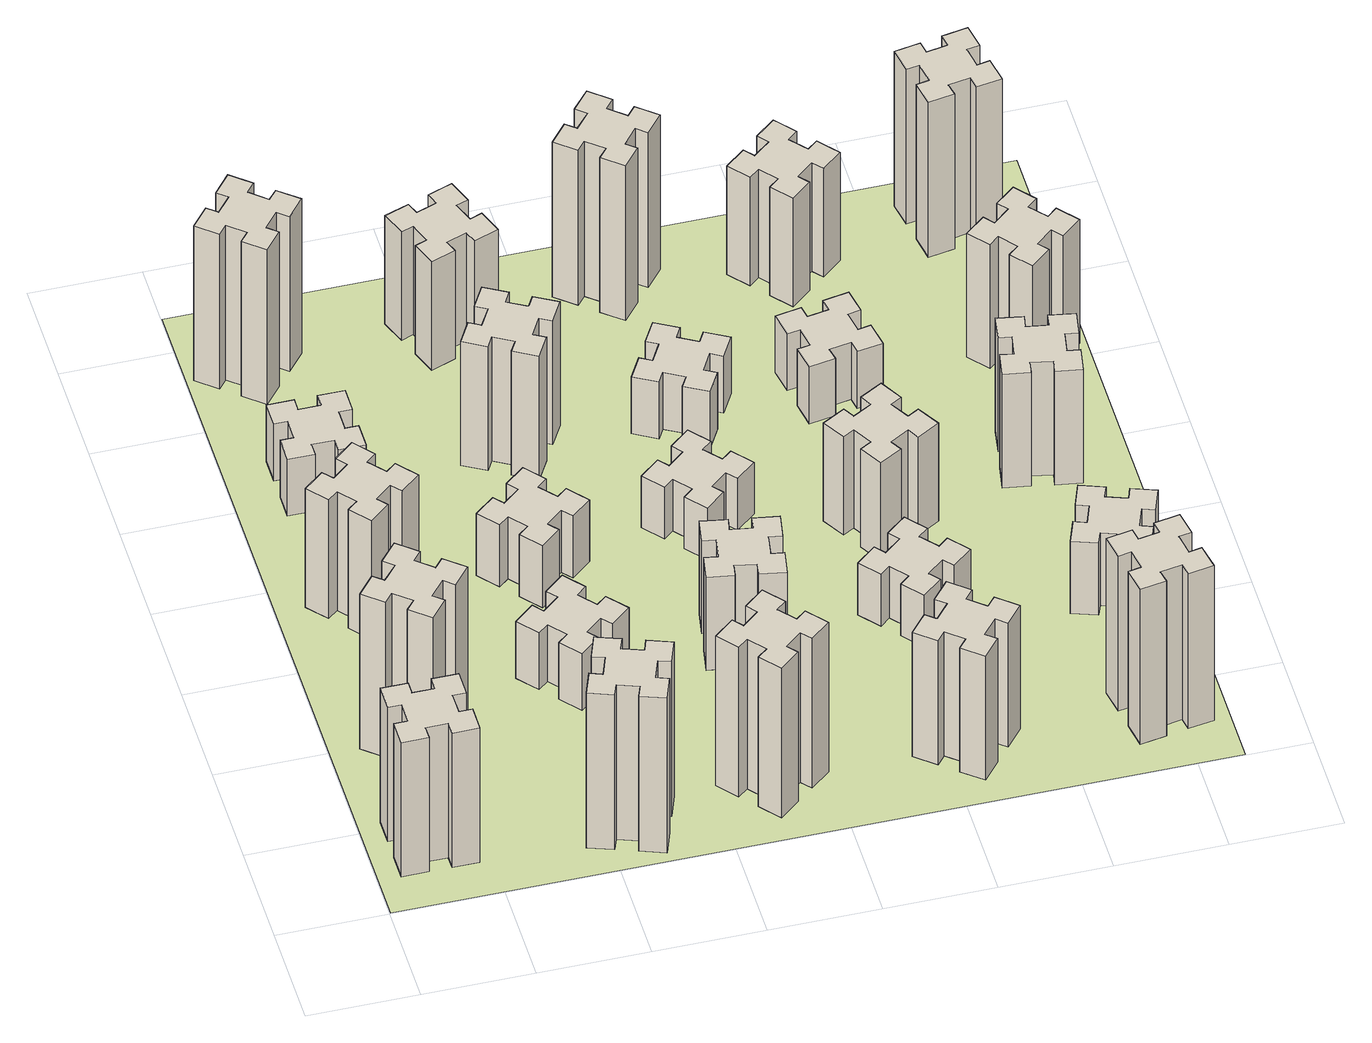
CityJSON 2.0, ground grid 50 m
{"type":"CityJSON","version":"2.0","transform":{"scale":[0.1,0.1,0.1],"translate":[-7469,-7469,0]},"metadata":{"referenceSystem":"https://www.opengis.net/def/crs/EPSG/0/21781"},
"CityObjects":{
"building1":{"type":"Building","attributes":{"class":"1000","function":"1000","usage":"1000","yearOfConstruction":2016,"roofType":"1000","measuredHeight":78,"storeysAboveGround":30,"storeysBelowGround":0},"geometry":[{"type":"Solid","lod":"1","boundaries":[[[[0,1,2,3,4,5,6,7,8,9,10,11,12,13,14,15,16,17,18,19]],[[17,16,20,21]],[[16,15,22,20]],[[15,14,23,22]],[[14,13,24,23]],[[13,12,25,24]],[[12,11,26,25]],[[11,10,27,26]],[[10,9,28,27]],[[9,8,29,28]],[[8,7,30,29]],[[7,6,31,30]],[[6,5,32,31]],[[5,4,33,32]],[[4,3,34,33]],[[3,2,35,34]],[[2,1,36,35]],[[1,0,37,36]],[[0,19,38,37]],[[19,18,39,38]],[[18,17,21,39]],[[24,25,26,27,28,29,30,31,32,33,34,35,36,37,38,39,21,20,22,23]]]]}]},
"building2":{"type":"Building","attributes":{"class":"1000","function":"1000","usage":"1000","yearOfConstruction":2016,"roofType":"1000","measuredHeight":90,"storeysAboveGround":30,"storeysBelowGround":0},"geometry":[{"type":"Solid","lod":"1","boundaries":[[[[40,41,42,43,44,45,46,47,48,49,50,51,52,53,54,55,56,57,58,59]],[[57,56,60,61]],[[56,55,62,60]],[[55,54,63,62]],[[54,53,64,63]],[[53,52,65,64]],[[52,51,66,65]],[[51,50,67,66]],[[50,49,68,67]],[[49,48,69,68]],[[48,47,70,69]],[[47,46,71,70]],[[46,45,72,71]],[[45,44,73,72]],[[44,43,74,73]],[[43,42,75,74]],[[42,41,76,75]],[[41,40,77,76]],[[40,59,78,77]],[[59,58,79,78]],[[58,57,61,79]],[[64,65,66,67,68,69,70,71,72,73,74,75,76,77,78,79,61,60,62,63]]]]}]},
"building3":{"type":"Building","attributes":{"class":"1000","function":"1000","usage":"1000","yearOfConstruction":2016,"roofType":"1000","measuredHeight":69,"storeysAboveGround":30,"storeysBelowGround":0},"geometry":[{"type":"Solid","lod":"1","boundaries":[[[[80,81,82,83,84,85,86,87,88,89,90,91,92,93,94,95,96,97,98,99]],[[97,96,100,101]],[[96,95,102,100]],[[95,94,103,102]],[[94,93,104,103]],[[93,92,105,104]],[[92,91,106,105]],[[91,90,107,106]],[[90,89,108,107]],[[89,88,109,108]],[[88,87,110,109]],[[87,86,111,110]],[[86,85,112,111]],[[85,84,113,112]],[[84,83,114,113]],[[83,82,115,114]],[[82,81,116,115]],[[81,80,117,116]],[[80,99,118,117]],[[99,98,119,118]],[[98,97,101,119]],[[104,105,106,107,108,109,110,111,112,113,114,115,116,117,118,119,101,100,102,103]]]]}]},
"building4":{"type":"Building","attributes":{"class":"1000","function":"1000","usage":"1000","yearOfConstruction":2016,"roofType":"1000","measuredHeight":33,"storeysAboveGround":30,"storeysBelowGround":0},"geometry":[{"type":"Solid","lod":"1","boundaries":[[[[120,121,122,123,124,125,126,127,128,129,130,131,132,133,134,135,136,137,138,139]],[[137,136,140,141]],[[136,135,142,140]],[[135,134,143,142]],[[134,133,144,143]],[[133,132,145,144]],[[132,131,146,145]],[[131,130,147,146]],[[130,129,148,147]],[[129,128,149,148]],[[128,127,150,149]],[[127,126,151,150]],[[126,125,152,151]],[[125,124,153,152]],[[124,123,154,153]],[[123,122,155,154]],[[122,121,156,155]],[[121,120,157,156]],[[120,139,158,157]],[[139,138,159,158]],[[138,137,141,159]],[[144,145,146,147,148,149,150,151,152,153,154,155,156,157,158,159,141,140,142,143]]]]}]},
"building5":{"type":"Building","attributes":{"class":"1000","function":"1000","usage":"1000","yearOfConstruction":2016,"roofType":"1000","measuredHeight":90,"storeysAboveGround":30,"storeysBelowGround":0},"geometry":[{"type":"Solid","lod":"1","boundaries":[[[[160,161,162,163,164,165,166,167,168,169,170,171,172,173,174,175,176,177,178,179]],[[177,176,180,181]],[[176,175,182,180]],[[175,174,183,182]],[[174,173,184,183]],[[173,172,185,184]],[[172,171,186,185]],[[171,170,187,186]],[[170,169,188,187]],[[169,168,189,188]],[[168,167,190,189]],[[167,166,191,190]],[[166,165,192,191]],[[165,164,193,192]],[[164,163,194,193]],[[163,162,195,194]],[[162,161,196,195]],[[161,160,197,196]],[[160,179,198,197]],[[179,178,199,198]],[[178,177,181,199]],[[184,185,186,187,188,189,190,191,192,193,194,195,196,197,198,199,181,180,182,183]]]]}]},
"building6":{"type":"Building","attributes":{"class":"1000","function":"1000","usage":"1000","yearOfConstruction":2016,"roofType":"1000","measuredHeight":90,"storeysAboveGround":30,"storeysBelowGround":0},"geometry":[{"type":"Solid","lod":"1","boundaries":[[[[200,201,202,203,204,205,206,207,208,209,210,211,212,213,214,215,216,217,218,219]],[[217,216,220,221]],[[216,215,222,220]],[[215,214,223,222]],[[214,213,224,223]],[[213,212,225,224]],[[212,211,226,225]],[[211,210,227,226]],[[210,209,228,227]],[[209,208,229,228]],[[208,207,230,229]],[[207,206,231,230]],[[206,205,232,231]],[[205,204,233,232]],[[204,203,234,233]],[[203,202,235,234]],[[202,201,236,235]],[[201,200,237,236]],[[200,219,238,237]],[[219,218,239,238]],[[218,217,221,239]],[[224,225,226,227,228,229,230,231,232,233,234,235,236,237,238,239,221,220,222,223]]]]}]},
"building7":{"type":"Building","attributes":{"class":"1000","function":"1000","usage":"1000","yearOfConstruction":2016,"roofType":"1000","measuredHeight":33,"storeysAboveGround":30,"storeysBelowGround":0},"geometry":[{"type":"Solid","lod":"1","boundaries":[[[[240,241,242,243,244,245,246,247,248,249,250,251,252,253,254,255,256,257,258,259]],[[257,256,260,261]],[[256,255,262,260]],[[255,254,263,262]],[[254,253,264,263]],[[253,252,265,264]],[[252,251,266,265]],[[251,250,267,266]],[[250,249,268,267]],[[249,248,269,268]],[[248,247,270,269]],[[247,246,271,270]],[[246,245,272,271]],[[245,244,273,272]],[[244,243,274,273]],[[243,242,275,274]],[[242,241,276,275]],[[241,240,277,276]],[[240,259,278,277]],[[259,258,279,278]],[[258,257,261,279]],[[264,265,266,267,268,269,270,271,272,273,274,275,276,277,278,279,261,260,262,263]]]]}]},
"building8":{"type":"Building","attributes":{"class":"1000","function":"1000","usage":"1000","yearOfConstruction":2016,"roofType":"1000","measuredHeight":36,"storeysAboveGround":30,"storeysBelowGround":0},"geometry":[{"type":"Solid","lod":"1","boundaries":[[[[280,281,282,283,284,285,286,287,288,289,290,291,292,293,294,295,296,297,298,299]],[[297,296,300,301]],[[296,295,302,300]],[[295,294,303,302]],[[294,293,304,303]],[[293,292,305,304]],[[292,291,306,305]],[[291,290,307,306]],[[290,289,308,307]],[[289,288,309,308]],[[288,287,310,309]],[[287,286,311,310]],[[286,285,312,311]],[[285,284,313,312]],[[284,283,314,313]],[[283,282,315,314]],[[282,281,316,315]],[[281,280,317,316]],[[280,299,318,317]],[[299,298,319,318]],[[298,297,301,319]],[[304,305,306,307,308,309,310,311,312,313,314,315,316,317,318,319,301,300,302,303]]]]}]},
"building9":{"type":"Building","attributes":{"class":"1000","function":"1000","usage":"1000","yearOfConstruction":2016,"roofType":"1000","measuredHeight":87,"storeysAboveGround":30,"storeysBelowGround":0},"geometry":[{"type":"Solid","lod":"1","boundaries":[[[[320,321,322,323,324,325,326,327,328,329,330,331,332,333,334,335,336,337,338,339]],[[337,336,340,341]],[[336,335,342,340]],[[335,334,343,342]],[[334,333,344,343]],[[333,332,345,344]],[[332,331,346,345]],[[331,330,347,346]],[[330,329,348,347]],[[329,328,349,348]],[[328,327,350,349]],[[327,326,351,350]],[[326,325,352,351]],[[325,324,353,352]],[[324,323,354,353]],[[323,322,355,354]],[[322,321,356,355]],[[321,320,357,356]],[[320,339,358,357]],[[339,338,359,358]],[[338,337,341,359]],[[344,345,346,347,348,349,350,351,352,353,354,355,356,357,358,359,341,340,342,343]]]]}]},
"building10":{"type":"Building","attributes":{"class":"1000","function":"1000","usage":"1000","yearOfConstruction":2016,"roofType":"1000","measuredHeight":72,"storeysAboveGround":30,"storeysBelowGround":0},"geometry":[{"type":"Solid","lod":"1","boundaries":[[[[360,361,362,363,364,365,366,367,368,369,370,371,372,373,374,375,376,377,378,379]],[[377,376,380,381]],[[376,375,382,380]],[[375,374,383,382]],[[374,373,384,383]],[[373,372,385,384]],[[372,371,386,385]],[[371,370,387,386]],[[370,369,388,387]],[[369,368,389,388]],[[368,367,390,389]],[[367,366,391,390]],[[366,365,392,391]],[[365,364,393,392]],[[364,363,394,393]],[[363,362,395,394]],[[362,361,396,395]],[[361,360,397,396]],[[360,379,398,397]],[[379,378,399,398]],[[378,377,381,399]],[[384,385,386,387,388,389,390,391,392,393,394,395,396,397,398,399,381,380,382,383]]]]}]},
"building11":{"type":"Building","attributes":{"class":"1000","function":"1000","usage":"1000","yearOfConstruction":2016,"roofType":"1000","measuredHeight":63,"storeysAboveGround":30,"storeysBelowGround":0},"geometry":[{"type":"Solid","lod":"1","boundaries":[[[[400,401,402,403,404,405,406,407,408,409,410,411,412,413,414,415,416,417,418,419]],[[417,416,420,421]],[[416,415,422,420]],[[415,414,423,422]],[[414,413,424,423]],[[413,412,425,424]],[[412,411,426,425]],[[411,410,427,426]],[[410,409,428,427]],[[409,408,429,428]],[[408,407,430,429]],[[407,406,431,430]],[[406,405,432,431]],[[405,404,433,432]],[[404,403,434,433]],[[403,402,435,434]],[[402,401,436,435]],[[401,400,437,436]],[[400,419,438,437]],[[419,418,439,438]],[[418,417,421,439]],[[424,425,426,427,428,429,430,431,432,433,434,435,436,437,438,439,421,420,422,423]]]]}]},
"building12":{"type":"Building","attributes":{"class":"1000","function":"1000","usage":"1000","yearOfConstruction":2016,"roofType":"1000","measuredHeight":54,"storeysAboveGround":30,"storeysBelowGround":0},"geometry":[{"type":"Solid","lod":"1","boundaries":[[[[440,441,442,443,444,445,446,447,448,449,450,451,452,453,454,455,456,457,458,459]],[[457,456,460,461]],[[456,455,462,460]],[[455,454,463,462]],[[454,453,464,463]],[[453,452,465,464]],[[452,451,466,465]],[[451,450,467,466]],[[450,449,468,467]],[[449,448,469,468]],[[448,447,470,469]],[[447,446,471,470]],[[446,445,472,471]],[[445,444,473,472]],[[444,443,474,473]],[[443,442,475,474]],[[442,441,476,475]],[[441,440,477,476]],[[440,459,478,477]],[[459,458,479,478]],[[458,457,461,479]],[[464,465,466,467,468,469,470,471,472,473,474,475,476,477,478,479,461,460,462,463]]]]}]},
"building13":{"type":"Building","attributes":{"class":"1000","function":"1000","usage":"1000","yearOfConstruction":2016,"roofType":"1000","measuredHeight":30,"storeysAboveGround":30,"storeysBelowGround":0},"geometry":[{"type":"Solid","lod":"1","boundaries":[[[[480,481,482,483,484,485,486,487,488,489,490,491,492,493,494,495,496,497,498,499]],[[497,496,500,501]],[[496,495,502,500]],[[495,494,503,502]],[[494,493,504,503]],[[493,492,505,504]],[[492,491,506,505]],[[491,490,507,506]],[[490,489,508,507]],[[489,488,509,508]],[[488,487,510,509]],[[487,486,511,510]],[[486,485,512,511]],[[485,484,513,512]],[[484,483,514,513]],[[483,482,515,514]],[[482,481,516,515]],[[481,480,517,516]],[[480,499,518,517]],[[499,498,519,518]],[[498,497,501,519]],[[504,505,506,507,508,509,510,511,512,513,514,515,516,517,518,519,501,500,502,503]]]]}]},
"building14":{"type":"Building","attributes":{"class":"1000","function":"1000","usage":"1000","yearOfConstruction":2016,"roofType":"1000","measuredHeight":72,"storeysAboveGround":30,"storeysBelowGround":0},"geometry":[{"type":"Solid","lod":"1","boundaries":[[[[520,521,522,523,524,525,526,527,528,529,530,531,532,533,534,535,536,537,538,539]],[[537,536,540,541]],[[536,535,542,540]],[[535,534,543,542]],[[534,533,544,543]],[[533,532,545,544]],[[532,531,546,545]],[[531,530,547,546]],[[530,529,548,547]],[[529,528,549,548]],[[528,527,550,549]],[[527,526,551,550]],[[526,525,552,551]],[[525,524,553,552]],[[524,523,554,553]],[[523,522,555,554]],[[522,521,556,555]],[[521,520,557,556]],[[520,539,558,557]],[[539,538,559,558]],[[538,537,541,559]],[[544,545,546,547,548,549,550,551,552,553,554,555,556,557,558,559,541,540,542,543]]]]}]},
"building15":{"type":"Building","attributes":{"class":"1000","function":"1000","usage":"1000","yearOfConstruction":2016,"roofType":"1000","measuredHeight":33,"storeysAboveGround":30,"storeysBelowGround":0},"geometry":[{"type":"Solid","lod":"1","boundaries":[[[[560,561,562,563,564,565,566,567,568,569,570,571,572,573,574,575,576,577,578,579]],[[577,576,580,581]],[[576,575,582,580]],[[575,574,583,582]],[[574,573,584,583]],[[573,572,585,584]],[[572,571,586,585]],[[571,570,587,586]],[[570,569,588,587]],[[569,568,589,588]],[[568,567,590,589]],[[567,566,591,590]],[[566,565,592,591]],[[565,564,593,592]],[[564,563,594,593]],[[563,562,595,594]],[[562,561,596,595]],[[561,560,597,596]],[[560,579,598,597]],[[579,578,599,598]],[[578,577,581,599]],[[584,585,586,587,588,589,590,591,592,593,594,595,596,597,598,599,581,580,582,583]]]]}]},
"building16":{"type":"Building","attributes":{"class":"1000","function":"1000","usage":"1000","yearOfConstruction":2016,"roofType":"1000","measuredHeight":90,"storeysAboveGround":30,"storeysBelowGround":0},"geometry":[{"type":"Solid","lod":"1","boundaries":[[[[600,601,602,603,604,605,606,607,608,609,610,611,612,613,614,615,616,617,618,619]],[[617,616,620,621]],[[616,615,622,620]],[[615,614,623,622]],[[614,613,624,623]],[[613,612,625,624]],[[612,611,626,625]],[[611,610,627,626]],[[610,609,628,627]],[[609,608,629,628]],[[608,607,630,629]],[[607,606,631,630]],[[606,605,632,631]],[[605,604,633,632]],[[604,603,634,633]],[[603,602,635,634]],[[602,601,636,635]],[[601,600,637,636]],[[600,619,638,637]],[[619,618,639,638]],[[618,617,621,639]],[[624,625,626,627,628,629,630,631,632,633,634,635,636,637,638,639,621,620,622,623]]]]}]},
"building17":{"type":"Building","attributes":{"class":"1000","function":"1000","usage":"1000","yearOfConstruction":2016,"roofType":"1000","measuredHeight":30,"storeysAboveGround":30,"storeysBelowGround":0},"geometry":[{"type":"Solid","lod":"1","boundaries":[[[[640,641,642,643,644,645,646,647,648,649,650,651,652,653,654,655,656,657,658,659]],[[657,656,660,661]],[[656,655,662,660]],[[655,654,663,662]],[[654,653,664,663]],[[653,652,665,664]],[[652,651,666,665]],[[651,650,667,666]],[[650,649,668,667]],[[649,648,669,668]],[[648,647,670,669]],[[647,646,671,670]],[[646,645,672,671]],[[645,644,673,672]],[[644,643,674,673]],[[643,642,675,674]],[[642,641,676,675]],[[641,640,677,676]],[[640,659,678,677]],[[659,658,679,678]],[[658,657,661,679]],[[664,665,666,667,668,669,670,671,672,673,674,675,676,677,678,679,661,660,662,663]]]]}]},
"building18":{"type":"Building","attributes":{"class":"1000","function":"1000","usage":"1000","yearOfConstruction":2016,"roofType":"1000","measuredHeight":57,"storeysAboveGround":30,"storeysBelowGround":0},"geometry":[{"type":"Solid","lod":"1","boundaries":[[[[680,681,682,683,684,685,686,687,688,689,690,691,692,693,694,695,696,697,698,699]],[[697,696,700,701]],[[696,695,702,700]],[[695,694,703,702]],[[694,693,704,703]],[[693,692,705,704]],[[692,691,706,705]],[[691,690,707,706]],[[690,689,708,707]],[[689,688,709,708]],[[688,687,710,709]],[[687,686,711,710]],[[686,685,712,711]],[[685,684,713,712]],[[684,683,714,713]],[[683,682,715,714]],[[682,681,716,715]],[[681,680,717,716]],[[680,699,718,717]],[[699,698,719,718]],[[698,697,701,719]],[[704,705,706,707,708,709,710,711,712,713,714,715,716,717,718,719,701,700,702,703]]]]}]},
"building19":{"type":"Building","attributes":{"class":"1000","function":"1000","usage":"1000","yearOfConstruction":2016,"roofType":"1000","measuredHeight":33,"storeysAboveGround":30,"storeysBelowGround":0},"geometry":[{"type":"Solid","lod":"1","boundaries":[[[[720,721,722,723,724,725,726,727,728,729,730,731,732,733,734,735,736,737,738,739]],[[737,736,740,741]],[[736,735,742,740]],[[735,734,743,742]],[[734,733,744,743]],[[733,732,745,744]],[[732,731,746,745]],[[731,730,747,746]],[[730,729,748,747]],[[729,728,749,748]],[[728,727,750,749]],[[727,726,751,750]],[[726,725,752,751]],[[725,724,753,752]],[[724,723,754,753]],[[723,722,755,754]],[[722,721,756,755]],[[721,720,757,756]],[[720,739,758,757]],[[739,738,759,758]],[[738,737,741,759]],[[744,745,746,747,748,749,750,751,752,753,754,755,756,757,758,759,741,740,742,743]]]]}]},
"building20":{"type":"Building","attributes":{"class":"1000","function":"1000","usage":"1000","yearOfConstruction":2016,"roofType":"1000","measuredHeight":90,"storeysAboveGround":30,"storeysBelowGround":0},"geometry":[{"type":"Solid","lod":"1","boundaries":[[[[760,761,762,763,764,765,766,767,768,769,770,771,772,773,774,775,776,777,778,779]],[[777,776,780,781]],[[776,775,782,780]],[[775,774,783,782]],[[774,773,784,783]],[[773,772,785,784]],[[772,771,786,785]],[[771,770,787,786]],[[770,769,788,787]],[[769,768,789,788]],[[768,767,790,789]],[[767,766,791,790]],[[766,765,792,791]],[[765,764,793,792]],[[764,763,794,793]],[[763,762,795,794]],[[762,761,796,795]],[[761,760,797,796]],[[760,779,798,797]],[[779,778,799,798]],[[778,777,781,799]],[[784,785,786,787,788,789,790,791,792,793,794,795,796,797,798,799,781,780,782,783]]]]}]},
"building21":{"type":"Building","attributes":{"class":"1000","function":"1000","usage":"1000","yearOfConstruction":2016,"roofType":"1000","measuredHeight":63,"storeysAboveGround":30,"storeysBelowGround":0},"geometry":[{"type":"Solid","lod":"1","boundaries":[[[[800,801,802,803,804,805,806,807,808,809,810,811,812,813,814,815,816,817,818,819]],[[817,816,820,821]],[[816,815,822,820]],[[815,814,823,822]],[[814,813,824,823]],[[813,812,825,824]],[[812,811,826,825]],[[811,810,827,826]],[[810,809,828,827]],[[809,808,829,828]],[[808,807,830,829]],[[807,806,831,830]],[[806,805,832,831]],[[805,804,833,832]],[[804,803,834,833]],[[803,802,835,834]],[[802,801,836,835]],[[801,800,837,836]],[[800,819,838,837]],[[819,818,839,838]],[[818,817,821,839]],[[824,825,826,827,828,829,830,831,832,833,834,835,836,837,838,839,821,820,822,823]]]]}]},
"building22":{"type":"Building","attributes":{"class":"1000","function":"1000","usage":"1000","yearOfConstruction":2016,"roofType":"1000","measuredHeight":42,"storeysAboveGround":30,"storeysBelowGround":0},"geometry":[{"type":"Solid","lod":"1","boundaries":[[[[840,841,842,843,844,845,846,847,848,849,850,851,852,853,854,855,856,857,858,859]],[[857,856,860,861]],[[856,855,862,860]],[[855,854,863,862]],[[854,853,864,863]],[[853,852,865,864]],[[852,851,866,865]],[[851,850,867,866]],[[850,849,868,867]],[[849,848,869,868]],[[848,847,870,869]],[[847,846,871,870]],[[846,845,872,871]],[[845,844,873,872]],[[844,843,874,873]],[[843,842,875,874]],[[842,841,876,875]],[[841,840,877,876]],[[840,859,878,877]],[[859,858,879,878]],[[858,857,861,879]],[[864,865,866,867,868,869,870,871,872,873,874,875,876,877,878,879,861,860,862,863]]]]}]},
"building23":{"type":"Building","attributes":{"class":"1000","function":"1000","usage":"1000","yearOfConstruction":2016,"roofType":"1000","measuredHeight":66,"storeysAboveGround":30,"storeysBelowGround":0},"geometry":[{"type":"Solid","lod":"1","boundaries":[[[[880,881,882,883,884,885,886,887,888,889,890,891,892,893,894,895,896,897,898,899]],[[897,896,900,901]],[[896,895,902,900]],[[895,894,903,902]],[[894,893,904,903]],[[893,892,905,904]],[[892,891,906,905]],[[891,890,907,906]],[[890,889,908,907]],[[889,888,909,908]],[[888,887,910,909]],[[887,886,911,910]],[[886,885,912,911]],[[885,884,913,912]],[[884,883,914,913]],[[883,882,915,914]],[[882,881,916,915]],[[881,880,917,916]],[[880,899,918,917]],[[899,898,919,918]],[[898,897,901,919]],[[904,905,906,907,908,909,910,911,912,913,914,915,916,917,918,919,901,900,902,903]]]]}]},
"building24":{"type":"Building","attributes":{"class":"1000","function":"1000","usage":"1000","yearOfConstruction":2016,"roofType":"1000","measuredHeight":72,"storeysAboveGround":30,"storeysBelowGround":0},"geometry":[{"type":"Solid","lod":"1","boundaries":[[[[920,921,922,923,924,925,926,927,928,929,930,931,932,933,934,935,936,937,938,939]],[[937,936,940,941]],[[936,935,942,940]],[[935,934,943,942]],[[934,933,944,943]],[[933,932,945,944]],[[932,931,946,945]],[[931,930,947,946]],[[930,929,948,947]],[[929,928,949,948]],[[928,927,950,949]],[[927,926,951,950]],[[926,925,952,951]],[[925,924,953,952]],[[924,923,954,953]],[[923,922,955,954]],[[922,921,956,955]],[[921,920,957,956]],[[920,939,958,957]],[[939,938,959,958]],[[938,937,941,959]],[[944,945,946,947,948,949,950,951,952,953,954,955,956,957,958,959,941,940,942,943]]]]}]},
"building25":{"type":"Building","attributes":{"class":"1000","function":"1000","usage":"1000","yearOfConstruction":2016,"roofType":"1000","measuredHeight":90,"storeysAboveGround":30,"storeysBelowGround":0},"geometry":[{"type":"Solid","lod":"1","boundaries":[[[[960,961,962,963,964,965,966,967,968,969,970,971,972,973,974,975,976,977,978,979]],[[977,976,980,981]],[[976,975,982,980]],[[975,974,983,982]],[[974,973,984,983]],[[973,972,985,984]],[[972,971,986,985]],[[971,970,987,986]],[[970,969,988,987]],[[969,968,989,988]],[[968,967,990,989]],[[967,966,991,990]],[[966,965,992,991]],[[965,964,993,992]],[[964,963,994,993]],[[963,962,995,994]],[[962,961,996,995]],[[961,960,997,996]],[[960,979,998,997]],[[979,978,999,998]],[[978,977,981,999]],[[984,985,986,987,988,989,990,991,992,993,994,995,996,997,998,999,981,980,982,983]]]]}]},
"landuse1":{"type":"LandUse","attributes":{"name":"plot1","function":"1010"},"geometry":[{"type":"MultiSurface","lod":"1","boundaries":[[[1000,1001,1002,1003]]]}]}
},
"vertices":[
[165,425,0],[165,325,0],[105,325,0],[105,205,0],[225,205,0],[225,265,0],[325,265,0],[325,205,0],[445,205,0],[445,325,0],[385,325,0],[385,425,0],[445,425,0],[445,545,0],[325,545,0],[325,485,0],[225,485,0],[225,545,0],[105,545,0],[105,425,0],[225,485,780],[225,545,780],[325,485,780],[325,545,780],[445,545,780],[445,425,780],[385,425,780],[385,325,780],[445,325,780],[445,205,780],[325,205,780],[325,265,780],[225,265,780],[225,205,780],[105,205,780],[105,325,780],[165,325,780],[165,425,780],[105,425,780],[105,545,780],
[484,1067,0],[408,1132,0],[446,1178,0],[354,1255,0],[277,1163,0],[323,1124,0],[259,1048,0],[213,1086,0],[136,994,0],[228,917,0],[266,963,0],[343,899,0],[304,853,0],[396,776,0],[473,868,0],[427,906,0],[492,983,0],[538,944,0],[615,1036,0],[523,1113,0],[492,983,900],[538,944,900],[427,906,900],[473,868,900],[396,776,900],[304,853,900],[343,899,900],[266,963,900],[228,917,900],[136,994,900],[213,1086,900],[259,1048,900],[323,1124,900],[277,1163,900],[354,1255,900],[446,1178,900],[408,1132,900],[484,1067,900],[523,1113,900],[615,1036,900],
[492,1888,0],[427,1964,0],[473,2003,0],[396,2095,0],[304,2018,0],[343,1972,0],[266,1907,0],[228,1953,0],[136,1876,0],[213,1784,0],[259,1823,0],[323,1746,0],[277,1708,0],[354,1616,0],[446,1693,0],[408,1739,0],[484,1803,0],[523,1757,0],[615,1834,0],[538,1926,0],[484,1803,690],[523,1757,690],[408,1739,690],[446,1693,690],[354,1616,690],[277,1708,690],[323,1746,690],[259,1823,690],[213,1784,690],[136,1876,690],[228,1953,690],[266,1907,690],[343,1972,690],[304,2018,690],[396,2095,690],[473,2003,690],[427,1964,690],[492,1888,690],[538,1926,690],[615,1834,690],
[485,2545,0],[485,2645,0],[545,2645,0],[545,2765,0],[425,2765,0],[425,2705,0],[325,2705,0],[325,2765,0],[205,2765,0],[205,2645,0],[265,2645,0],[265,2545,0],[205,2545,0],[205,2425,0],[325,2425,0],[325,2485,0],[425,2485,0],[425,2425,0],[545,2425,0],[545,2545,0],[425,2485,330],[425,2425,330],[325,2485,330],[325,2425,330],[205,2425,330],[205,2545,330],[265,2545,330],[265,2645,330],[205,2645,330],[205,2765,330],[325,2765,330],[325,2705,330],[425,2705,330],[425,2765,330],[545,2765,330],[545,2645,330],[485,2645,330],[485,2545,330],[545,2545,330],[545,2425,330],
[1029,360,0],[995,266,0],[939,287,0],[897,174,0],[1010,133,0],[1031,189,0],[1125,155,0],[1104,99,0],[1217,57,0],[1258,170,0],[1202,191,0],[1236,285,0],[1292,264,0],[1333,377,0],[1220,418,0],[1200,362,0],[1106,396,0],[1127,452,0],[1014,493,0],[973,380,0],[1106,396,900],[1127,452,900],[1200,362,900],[1220,418,900],[1333,377,900],[1292,264,900],[1236,285,900],[1202,191,900],[1258,170,900],[1217,57,900],[1104,99,900],[1125,155,900],[1031,189,900],[1010,133,900],[897,174,900],[939,287,900],[995,266,900],[1029,360,900],[973,380,900],[1014,493,900],
[384,3387,0],[308,3452,0],[346,3498,0],[254,3575,0],[177,3483,0],[223,3444,0],[159,3368,0],[113,3406,0],[36,3314,0],[128,3237,0],[166,3283,0],[243,3219,0],[204,3173,0],[296,3096,0],[373,3188,0],[327,3226,0],[392,3303,0],[438,3264,0],[515,3356,0],[423,3433,0],[392,3303,900],[438,3264,900],[327,3226,900],[373,3188,900],[296,3096,900],[204,3173,900],[243,3219,900],[166,3283,900],[128,3237,900],[36,3314,900],[113,3406,900],[159,3368,900],[223,3444,900],[177,3483,900],[254,3575,900],[346,3498,900],[308,3452,900],[384,3387,900],[423,3433,900],[515,3356,900],
[1083,1332,0],[1006,1267,0],[968,1313,0],[876,1236,0],[953,1144,0],[999,1183,0],[1063,1106,0],[1017,1068,0],[1094,976,0],[1186,1053,0],[1148,1099,0],[1224,1163,0],[1263,1117,0],[1355,1194,0],[1278,1286,0],[1232,1248,0],[1167,1324,0],[1213,1363,0],[1136,1455,0],[1044,1378,0],[1167,1324,330],[1213,1363,330],[1232,1248,330],[1278,1286,330],[1355,1194,330],[1263,1117,330],[1224,1163,330],[1148,1099,330],[1186,1053,330],[1094,976,330],[1017,1068,330],[1063,1106,330],[999,1183,330],[953,1144,330],[876,1236,330],[968,1313,330],[1006,1267,330],[1083,1332,330],[1044,1378,330],[1136,1455,330],
[1083,1972,0],[1006,1907,0],[968,1953,0],[876,1876,0],[953,1784,0],[999,1823,0],[1063,1746,0],[1017,1708,0],[1094,1616,0],[1186,1693,0],[1148,1739,0],[1224,1803,0],[1263,1757,0],[1355,1834,0],[1278,1926,0],[1232,1888,0],[1167,1964,0],[1213,2003,0],[1136,2095,0],[1044,2018,0],[1167,1964,360],[1213,2003,360],[1232,1888,360],[1278,1926,360],[1355,1834,360],[1263,1757,360],[1224,1803,360],[1148,1739,360],[1186,1693,360],[1094,1616,360],[1017,1708,360],[1063,1746,360],[999,1823,360],[953,1784,360],[876,1876,360],[968,1953,360],[1006,1907,360],[1083,1972,360],[1044,2018,360],[1136,2095,360],
[1639,343,0],[1703,266,0],[1657,228,0],[1734,136,0],[1826,213,0],[1788,259,0],[1864,323,0],[1903,277,0],[1995,354,0],[1918,446,0],[1872,408,0],[1807,484,0],[1853,523,0],[1776,615,0],[1684,538,0],[1723,492,0],[1646,427,0],[1608,473,0],[1516,396,0],[1593,304,0],[1646,427,870],[1608,473,870],[1723,492,870],[1684,538,870],[1776,615,870],[1853,523,870],[1807,484,870],[1872,408,870],[1918,446,870],[1995,354,870],[1903,277,870],[1864,323,870],[1788,259,870],[1826,213,870],[1734,136,870],[1657,228,870],[1703,266,870],[1639,343,870],[1593,304,870],[1516,396,870],
[1314,2666,0],[1227,2716,0],[1257,2768,0],[1153,2828,0],[1093,2724,0],[1145,2694,0],[1095,2607,0],[1043,2637,0],[983,2533,0],[1087,2473,0],[1117,2525,0],[1204,2475,0],[1174,2423,0],[1278,2363,0],[1338,2467,0],[1286,2497,0],[1336,2584,0],[1388,2554,0],[1448,2658,0],[1344,2718,0],[1336,2584,720],[1388,2554,720],[1286,2497,720],[1338,2467,720],[1278,2363,720],[1174,2423,720],[1204,2475,720],[1117,2525,720],[1087,2473,720],[983,2533,720],[1043,2637,720],[1095,2607,720],[1145,2694,720],[1093,2724,720],[1153,2828,720],[1257,2768,720],[1227,2716,720],[1314,2666,720],[1344,2718,720],[1448,2658,720],
[1125,3456,0],[1031,3422,0],[1010,3478,0],[897,3437,0],[939,3324,0],[995,3345,0],[1029,3251,0],[973,3230,0],[1014,3117,0],[1127,3159,0],[1106,3215,0],[1200,3249,0],[1220,3193,0],[1333,3234,0],[1292,3347,0],[1236,3326,0],[1202,3420,0],[1258,3440,0],[1217,3553,0],[1104,3512,0],[1202,3420,630],[1258,3440,630],[1236,3326,630],[1292,3347,630],[1333,3234,630],[1220,3193,630],[1200,3249,630],[1106,3215,630],[1127,3159,630],[1014,3117,630],[973,3230,630],[1029,3251,630],[995,3345,630],[939,3324,630],[897,3437,630],[1010,3478,630],[1031,3422,630],[1125,3456,630],[1104,3512,630],[1217,3553,630],
[1955,1147,0],[1972,1245,0],[2031,1235,0],[2052,1353,0],[1934,1374,0],[1924,1315,0],[1825,1332,0],[1836,1391,0],[1717,1412,0],[1697,1294,0],[1756,1284,0],[1738,1185,0],[1679,1196,0],[1658,1077,0],[1777,1057,0],[1787,1116,0],[1885,1098,0],[1875,1039,0],[1993,1018,0],[2014,1137,0],[1885,1098,540],[1875,1039,540],[1787,1116,540],[1777,1057,540],[1658,1077,540],[1679,1196,540],[1738,1185,540],[1756,1284,540],[1697,1294,540],[1717,1412,540],[1836,1391,540],[1825,1332,540],[1924,1315,540],[1934,1374,540],[2052,1353,540],[2031,1235,540],[1972,1245,540],[1955,1147,540],[2014,1137,540],[1993,1018,540],
[1972,1988,0],[1907,2064,0],[1953,2103,0],[1876,2195,0],[1784,2118,0],[1823,2072,0],[1746,2007,0],[1708,2053,0],[1616,1976,0],[1693,1884,0],[1739,1923,0],[1803,1846,0],[1757,1808,0],[1834,1716,0],[1926,1793,0],[1888,1839,0],[1964,1903,0],[2003,1857,0],[2095,1934,0],[2018,2026,0],[1964,1903,300],[2003,1857,300],[1888,1839,300],[1926,1793,300],[1834,1716,300],[1757,1808,300],[1803,1846,300],[1739,1923,300],[1693,1884,300],[1616,1976,300],[1708,2053,300],[1746,2007,300],[1823,2072,300],[1784,2118,300],[1876,2195,300],[1953,2103,300],[1907,2064,300],[1972,1988,300],[2018,2026,300],[2095,1934,300],
[2486,323,0],[2563,259,0],[2524,213,0],[2616,136,0],[2693,228,0],[2647,266,0],[2712,343,0],[2758,304,0],[2835,396,0],[2743,473,0],[2704,427,0],[2628,492,0],[2666,538,0],[2574,615,0],[2497,523,0],[2543,484,0],[2479,408,0],[2433,446,0],[2356,354,0],[2448,277,0],[2479,408,720],[2433,446,720],[2543,484,720],[2497,523,720],[2574,615,720],[2666,538,720],[2628,492,720],[2704,427,720],[2743,473,720],[2835,396,720],[2758,304,720],[2712,343,720],[2647,266,720],[2693,228,720],[2616,136,720],[2524,213,720],[2563,259,720],[2486,323,720],[2448,277,720],[2356,354,720],
[2026,2497,0],[2076,2584,0],[2128,2554,0],[2188,2658,0],[2084,2718,0],[2054,2666,0],[1967,2716,0],[1997,2768,0],[1893,2828,0],[1833,2724,0],[1885,2694,0],[1835,2607,0],[1783,2637,0],[1723,2533,0],[1827,2473,0],[1857,2525,0],[1944,2475,0],[1914,2423,0],[2018,2363,0],[2078,2467,0],[1944,2475,330],[1914,2423,330],[1857,2525,330],[1827,2473,330],[1723,2533,330],[1783,2637,330],[1835,2607,330],[1885,2694,330],[1833,2724,330],[1893,2828,330],[1997,2768,330],[1967,2716,330],[2054,2666,330],[2084,2718,330],[2188,2658,330],[2128,2554,330],[2076,2584,330],[2026,2497,330],[2078,2467,330],[2018,2363,330],
[1746,3383,0],[1823,3319,0],[1784,3273,0],[1876,3196,0],[1953,3288,0],[1907,3326,0],[1972,3403,0],[2018,3364,0],[2095,3456,0],[2003,3533,0],[1964,3487,0],[1888,3552,0],[1926,3598,0],[1834,3675,0],[1757,3583,0],[1803,3544,0],[1739,3468,0],[1693,3506,0],[1616,3414,0],[1708,3337,0],[1739,3468,900],[1693,3506,900],[1803,3544,900],[1757,3583,900],[1834,3675,900],[1926,3598,900],[1888,3552,900],[1964,3487,900],[2003,3533,900],[2095,3456,900],[2018,3364,900],[1972,3403,900],[1907,3326,900],[1953,3288,900],[1876,3196,900],[1784,3273,900],[1823,3319,900],[1746,3383,900],[1708,3337,900],[1616,3414,900],
[2628,1099,0],[2704,1163,0],[2743,1117,0],[2835,1194,0],[2758,1286,0],[2712,1248,0],[2647,1324,0],[2693,1363,0],[2616,1455,0],[2524,1378,0],[2563,1332,0],[2486,1267,0],[2448,1313,0],[2356,1236,0],[2433,1144,0],[2479,1183,0],[2543,1106,0],[2497,1068,0],[2574,976,0],[2666,1053,0],[2543,1106,300],[2497,1068,300],[2479,1183,300],[2433,1144,300],[2356,1236,300],[2448,1313,300],[2486,1267,300],[2563,1332,300],[2524,1378,300],[2616,1455,300],[2693,1363,300],[2647,1324,300],[2712,1248,300],[2758,1286,300],[2835,1194,300],[2743,1117,300],[2704,1163,300],[2628,1099,300],[2666,1053,300],[2574,976,300],
[2584,1876,0],[2497,1826,0],[2467,1878,0],[2363,1818,0],[2423,1714,0],[2475,1744,0],[2525,1657,0],[2473,1627,0],[2533,1523,0],[2637,1583,0],[2607,1635,0],[2694,1685,0],[2724,1633,0],[2828,1693,0],[2768,1797,0],[2716,1767,0],[2666,1854,0],[2718,1884,0],[2658,1988,0],[2554,1928,0],[2666,1854,570],[2718,1884,570],[2716,1767,570],[2768,1797,570],[2828,1693,570],[2724,1633,570],[2694,1685,570],[2607,1635,570],[2637,1583,570],[2533,1523,570],[2473,1627,570],[2525,1657,570],[2475,1744,570],[2423,1714,570],[2363,1818,570],[2467,1878,570],[2497,1826,570],[2584,1876,570],[2554,1928,570],[2658,1988,570],
[2478,2625,0],[2496,2527,0],[2437,2517,0],[2457,2398,0],[2576,2419,0],[2565,2478,0],[2664,2496,0],[2674,2437,0],[2792,2457,0],[2771,2576,0],[2712,2565,0],[2695,2664,0],[2754,2674,0],[2733,2792,0],[2615,2771,0],[2625,2712,0],[2527,2695,0],[2517,2754,0],[2398,2733,0],[2419,2615,0],[2527,2695,330],[2517,2754,330],[2625,2712,330],[2615,2771,330],[2733,2792,330],[2754,2674,330],[2695,2664,330],[2712,2565,330],[2771,2576,330],[2792,2457,330],[2674,2437,330],[2664,2496,330],[2565,2478,330],[2576,2419,330],[2457,2398,330],[2437,2517,330],[2496,2527,330],[2478,2625,330],[2419,2615,330],[2398,2733,330],
[3465,492,0],[3367,475,0],[3357,534,0],[3238,513,0],[3259,395,0],[3318,405,0],[3336,307,0],[3277,297,0],[3297,178,0],[3416,199,0],[3405,258,0],[3504,276,0],[3514,217,0],[3632,237,0],[3611,356,0],[3552,345,0],[3535,444,0],[3594,454,0],[3573,572,0],[3455,551,0],[3535,444,900],[3594,454,900],[3552,345,900],[3611,356,900],[3632,237,900],[3514,217,900],[3504,276,900],[3405,258,900],[3416,199,900],[3297,178,900],[3277,297,900],[3336,307,900],[3318,405,900],[3259,395,900],[3238,513,900],[3357,534,900],[3367,475,900],[3465,492,900],[3455,551,900],[3573,572,900],
[2712,3368,0],[2647,3444,0],[2693,3483,0],[2616,3575,0],[2524,3498,0],[2563,3452,0],[2486,3387,0],[2448,3433,0],[2356,3356,0],[2433,3264,0],[2479,3303,0],[2543,3226,0],[2497,3188,0],[2574,3096,0],[2666,3173,0],[2628,3219,0],[2704,3283,0],[2743,3237,0],[2835,3314,0],[2758,3406,0],[2704,3283,630],[2743,3237,630],[2628,3219,630],[2666,3173,630],[2574,3096,630],[2497,3188,630],[2543,3226,630],[2479,3303,630],[2433,3264,630],[2356,3356,630],[2448,3433,630],[2486,3387,630],[2563,3452,630],[2524,3498,630],[2616,3575,630],[2693,3483,630],[2647,3444,630],[2712,3368,630],[2758,3406,630],[2835,3314,630],
[3351,1029,0],[3445,995,0],[3424,939,0],[3537,897,0],[3578,1010,0],[3522,1031,0],[3556,1125,0],[3612,1104,0],[3653,1217,0],[3540,1258,0],[3520,1202,0],[3426,1236,0],[3447,1292,0],[3334,1333,0],[3293,1220,0],[3349,1200,0],[3315,1106,0],[3259,1127,0],[3217,1014,0],[3330,973,0],[3315,1106,420],[3259,1127,420],[3349,1200,420],[3293,1220,420],[3334,1333,420],[3447,1292,420],[3426,1236,420],[3520,1202,420],[3540,1258,420],[3653,1217,420],[3612,1104,420],[3556,1125,420],[3522,1031,420],[3578,1010,420],[3537,897,420],[3424,939,420],[3445,995,420],[3351,1029,420],[3330,973,420],[3217,1014,420],
[3267,1856,0],[3365,1838,0],[3355,1779,0],[3473,1758,0],[3494,1877,0],[3435,1887,0],[3452,1985,0],[3511,1975,0],[3532,2093,0],[3414,2114,0],[3404,2055,0],[3305,2072,0],[3316,2131,0],[3197,2152,0],[3177,2034,0],[3236,2024,0],[3218,1925,0],[3159,1936,0],[3138,1817,0],[3257,1797,0],[3218,1925,660],[3159,1936,660],[3236,2024,660],[3177,2034,660],[3197,2152,660],[3316,2131,660],[3305,2072,660],[3404,2055,660],[3414,2114,660],[3532,2093,660],[3511,1975,660],[3452,1985,660],[3435,1887,660],[3494,1877,660],[3473,1758,660],[3355,1779,660],[3365,1838,660],[3267,1856,660],[3257,1797,660],[3138,1817,660],
[3319,2563,0],[3383,2486,0],[3337,2448,0],[3414,2356,0],[3506,2433,0],[3468,2479,0],[3544,2543,0],[3583,2497,0],[3675,2574,0],[3598,2666,0],[3552,2628,0],[3487,2704,0],[3533,2743,0],[3456,2835,0],[3364,2758,0],[3403,2712,0],[3326,2647,0],[3288,2693,0],[3196,2616,0],[3273,2524,0],[3326,2647,720],[3288,2693,720],[3403,2712,720],[3364,2758,720],[3456,2835,720],[3533,2743,720],[3487,2704,720],[3552,2628,720],[3598,2666,720],[3675,2574,720],[3583,2497,720],[3544,2543,720],[3468,2479,720],[3506,2433,720],[3414,2356,720],[3337,2448,720],[3383,2486,720],[3319,2563,720],[3273,2524,720],[3196,2616,720],
[3218,3465,0],[3236,3367,0],[3177,3357,0],[3197,3238,0],[3316,3259,0],[3305,3318,0],[3404,3336,0],[3414,3277,0],[3532,3297,0],[3511,3416,0],[3452,3405,0],[3435,3504,0],[3494,3514,0],[3473,3632,0],[3355,3611,0],[3365,3552,0],[3267,3535,0],[3257,3594,0],[3138,3573,0],[3159,3455,0],[3267,3535,900],[3257,3594,900],[3365,3552,900],[3355,3611,900],[3473,3632,900],[3494,3514,900],[3435,3504,900],[3452,3405,900],[3511,3416,900],[3532,3297,900],[3414,3277,900],[3404,3336,900],[3305,3318,900],[3316,3259,900],[3197,3238,900],[3177,3357,900],[3236,3367,900],[3218,3465,900],[3159,3455,900],[3138,3573,900],
[5,3705,0],[3705,3705,0],[3705,5,0],[5,5,0]
]}
